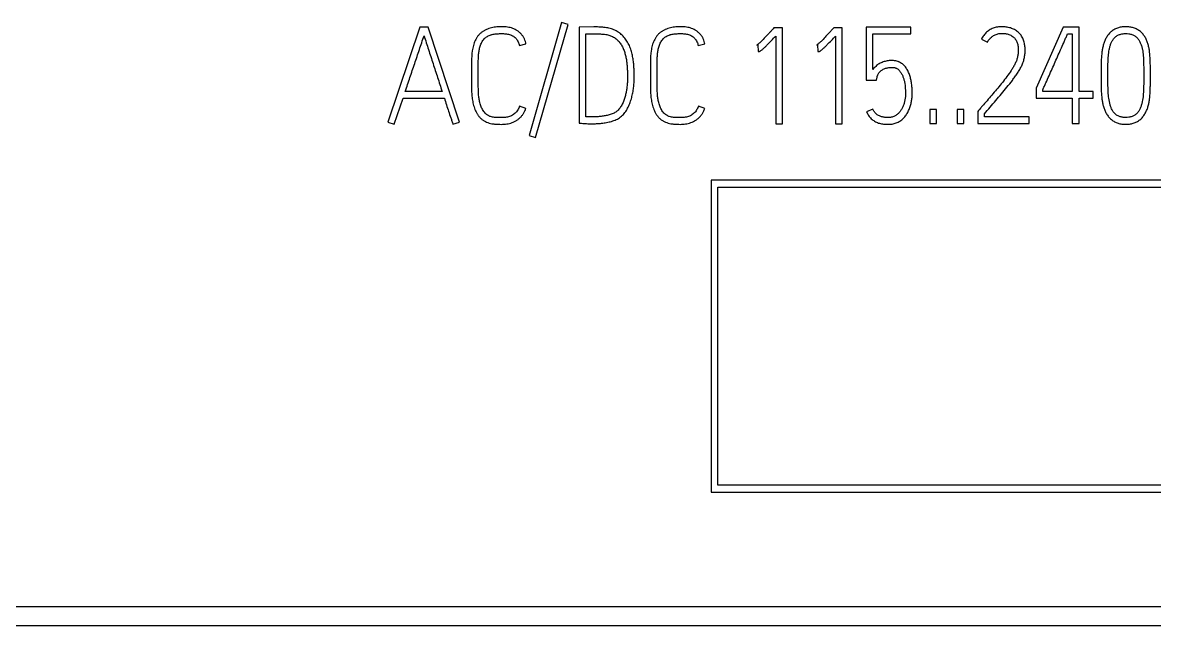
# Model space of a CAD drawing. Extents: x 0 to 420, y 0 to 297.
# Drawn here: x 122.38 to 142.34, y 215.8 to 226.44 of the extents above; entities that cross this region are included whole.
import ezdxf

# ---------------------------------------------------------------- set-up
doc = ezdxf.new("R2010")
doc.units = 0
doc.header["$LTSCALE"] = 23.1
doc.layers.add('10000_FRONT', color=7, linetype='CONTINUOUS')
doc.layers.add('10500_FRONT_LABELING', color=7, linetype='CONTINUOUS')

msp = doc.modelspace()

# ---------------------------------------------------------------- linework, layer by layer
at = {"layer": '10000_FRONT', "color": 7, "linetype": 'CONTINUOUS'}
for p, q in [((134.517, 223.654), (134.517, 218.154)), ((159.167, 223.654), (134.517, 223.654)), ((134.637, 218.274), (134.637, 223.534)), ((134.637, 223.534), (159.047, 223.534)), ((134.517, 218.154), (159.167, 218.154)), ((159.047, 218.274), (134.637, 218.274)), ((89.167, 216.134), (160.667, 216.134)), ((89.167, 215.801), (160.667, 215.801))]:
    msp.add_line(p, q, dxfattribs=at)
at = {"layer": '10500_FRONT_LABELING', "color": 7, "linetype": 'CONTINUOUS'}
for p, q in [((129.38, 226.356), (128.817, 224.679)), ((129.531, 226.356), (129.38, 226.356)), ((130.08, 224.679), (129.531, 226.356)), ((131.882, 226.436), (131.309, 224.444)), ((131.424, 224.411), (131.997, 226.403)), ((131.997, 226.403), (131.882, 226.436)), ((132.45, 226.361), (132.191, 226.358)), ((132.191, 226.358), (132.191, 224.665)), ((135.626, 226.344), (135.61, 226.325)), ((135.775, 226.344), (135.626, 226.344)), ((135.775, 224.651), (135.775, 226.344)), ((136.68, 226.344), (136.663, 226.325)), ((136.829, 226.344), (136.68, 226.344)), ((136.829, 224.651), (136.829, 226.344)), ((137.255, 226.354), (137.255, 225.42)), ((138.04, 226.354), (137.255, 226.354)), ((138.04, 226.236), (138.04, 226.354)), ((140.726, 226.354), (140.25, 225.278)), ((141.007, 226.354), (140.726, 226.354)), ((141.007, 225.222), (141.007, 226.354)), ((132.311, 224.776), (132.311, 226.238)), ((132.311, 226.238), (132.497, 226.238)), ((135.657, 226.198), (135.657, 224.651)), ((136.711, 226.198), (136.711, 224.651)), ((137.373, 225.608), (137.373, 226.236)), ((137.373, 226.236), (138.04, 226.236)), ((139.285, 226.144), (139.392, 226.089)), ((140.804, 226.236), (140.886, 226.236)), ((140.886, 226.236), (140.886, 225.222)), ((131.137, 226.031), (131.252, 226.059)), ((134.292, 226.031), (134.407, 226.059)), ((135.327, 226.04), (135.341, 226.045)), ((135.341, 226.045), (135.348, 225.924)), ((136.381, 226.04), (136.395, 226.045)), ((136.395, 226.045), (136.402, 225.924)), ((130.293, 225.752), (130.293, 225.304)), ((130.413, 225.304), (130.413, 225.752)), ((133.447, 225.752), (133.447, 225.304)), ((133.568, 225.304), (133.568, 225.752)), ((137.255, 225.42), (137.435, 225.42)), ((137.435, 225.42), (137.444, 225.472)), ((141.396, 225.514), (141.396, 225.488)), ((141.516, 225.488), (141.516, 225.514)), ((142.148, 225.514), (142.148, 225.488)), ((142.266, 225.488), (142.266, 225.514)), ((129.774, 225.222), (129.125, 225.222)), ((140.25, 225.278), (140.25, 225.104)), ((140.368, 225.222), (140.368, 225.252)), ((140.886, 225.222), (140.368, 225.222)), ((141.257, 225.222), (141.007, 225.222)), ((141.257, 225.104), (141.257, 225.222)), ((128.93, 224.642), (129.085, 225.102)), ((129.085, 225.102), (129.814, 225.102)), ((131.25, 224.922), (131.139, 224.962)), ((134.405, 224.922), (134.294, 224.962)), ((140.25, 225.104), (140.886, 225.104)), ((140.886, 225.104), (140.886, 224.654)), ((141.007, 224.654), (141.007, 225.104)), ((141.007, 225.104), (141.257, 225.104)), ((137.368, 224.911), (137.26, 224.861)), ((138.375, 224.901), (138.375, 224.654)), ((138.496, 224.901), (138.375, 224.901)), ((138.496, 224.654), (138.496, 224.901)), ((138.856, 224.901), (138.856, 224.654)), ((138.977, 224.901), (138.856, 224.901)), ((138.977, 224.654), (138.977, 224.901)), ((139.236, 224.887), (139.222, 224.87)), ((139.222, 224.87), (139.222, 224.654)), ((139.34, 224.771), (139.34, 224.828)), ((140.127, 224.771), (139.34, 224.771)), ((140.127, 224.654), (140.127, 224.771)), ((128.817, 224.679), (128.93, 224.642)), ((129.965, 224.642), (130.08, 224.679)), ((135.657, 224.651), (135.775, 224.651)), ((136.711, 224.651), (136.829, 224.651)), ((138.375, 224.654), (138.496, 224.654)), ((138.856, 224.654), (138.977, 224.654)), ((139.222, 224.654), (140.127, 224.654)), ((140.886, 224.654), (141.007, 224.654)), ((131.309, 224.444), (131.424, 224.411))]:
    msp.add_line(p, q, dxfattribs=at)
for points, knots in [([(131.252, 226.059), (131.248, 226.09), (131.239, 226.12), (131.222, 226.156), (131.219, 226.163), (131.211, 226.177), (131.207, 226.184), (131.194, 226.204), (131.184, 226.216), (131.164, 226.24), (131.152, 226.251), (131.129, 226.272), (131.116, 226.282), (131.09, 226.3), (131.076, 226.308), (131.048, 226.322), (131.034, 226.329), (131.004, 226.339), (130.989, 226.344), (130.958, 226.351), (130.943, 226.354), (130.895, 226.361), (130.864, 226.363), (130.801, 226.363), (130.77, 226.362), (130.723, 226.358), (130.707, 226.356), (130.676, 226.351), (130.661, 226.348), (130.615, 226.337), (130.585, 226.327), (130.548, 226.311), (130.541, 226.308), (130.527, 226.301), (130.52, 226.297), (130.5, 226.285), (130.487, 226.276), (130.462, 226.257), (130.45, 226.247), (130.427, 226.225), (130.416, 226.213), (130.397, 226.188), (130.388, 226.175), (130.372, 226.148), (130.365, 226.134), (130.344, 226.092), (130.334, 226.062), (130.317, 226.002), (130.311, 225.971), (130.296, 225.878), (130.293, 225.815), (130.293, 225.752)], [0, 0, 0, 0, 0.0625, 0.0625, 0.078125, 0.078125, 0.09375, 0.09375, 0.125, 0.125, 0.15625, 0.15625, 0.1875, 0.1875, 0.21875, 0.21875, 0.25, 0.25, 0.28125, 0.28125, 0.3125, 0.3125, 0.375, 0.375, 0.4375, 0.4375, 0.46875, 0.46875, 0.5, 0.5, 0.5625, 0.5625, 0.578125, 0.578125, 0.59375, 0.59375, 0.625, 0.625, 0.65625, 0.65625, 0.6875, 0.6875, 0.71875, 0.71875, 0.75, 0.75, 0.8125, 0.8125, 0.875, 0.875, 1, 1, 1, 1]), ([(132.191, 224.665), (132.205, 224.664), (132.22, 224.662), (132.25, 224.66), (132.264, 224.658), (132.294, 224.656), (132.309, 224.654), (132.338, 224.653), (132.353, 224.652), (132.397, 224.651), (132.426, 224.651), (132.485, 224.653), (132.514, 224.654), (132.572, 224.659), (132.602, 224.662), (132.66, 224.671), (132.689, 224.677), (132.732, 224.686), (132.747, 224.69), (132.776, 224.698), (132.79, 224.703), (132.818, 224.713), (132.832, 224.719), (132.859, 224.731), (132.872, 224.738), (132.898, 224.754), (132.91, 224.762), (132.934, 224.781), (132.945, 224.79), (132.966, 224.811), (132.975, 224.822), (132.994, 224.845), (133.003, 224.857), (133.02, 224.882), (133.028, 224.895), (133.042, 224.92), (133.049, 224.933), (133.069, 224.973), (133.081, 225), (133.101, 225.056), (133.11, 225.085), (133.125, 225.142), (133.132, 225.171), (133.142, 225.229), (133.147, 225.258), (133.154, 225.316), (133.157, 225.345), (133.161, 225.404), (133.162, 225.433), (133.162, 225.493), (133.162, 225.522), (133.16, 225.582), (133.16, 225.611), (133.156, 225.67), (133.154, 225.7), (133.147, 225.758), (133.143, 225.787), (133.135, 225.831), (133.132, 225.845), (133.126, 225.874), (133.123, 225.889), (133.116, 225.917), (133.112, 225.932), (133.103, 225.96), (133.098, 225.975), (133.083, 226.017), (133.071, 226.044), (133.05, 226.083), (133.042, 226.096), (133.027, 226.122), (133.018, 226.134), (133, 226.158), (132.991, 226.17), (132.972, 226.192), (132.961, 226.203), (132.94, 226.224), (132.929, 226.234), (132.912, 226.248), (132.906, 226.252), (132.894, 226.261), (132.888, 226.265), (132.856, 226.286), (132.829, 226.299), (132.788, 226.316), (132.774, 226.321), (132.746, 226.33), (132.731, 226.334), (132.702, 226.341), (132.687, 226.344), (132.658, 226.349), (132.643, 226.351), (132.599, 226.355), (132.569, 226.357), (132.525, 226.359), (132.51, 226.36), (132.48, 226.361), (132.465, 226.361), (132.45, 226.361)], [0, 0, 0, 0, 0.015625, 0.015625, 0.03125, 0.03125, 0.046875, 0.046875, 0.0625, 0.0625, 0.09375, 0.09375, 0.125, 0.125, 0.15625, 0.15625, 0.1875, 0.1875, 0.203125, 0.203125, 0.21875, 0.21875, 0.234375, 0.234375, 0.25, 0.25, 0.265625, 0.265625, 0.28125, 0.28125, 0.296875, 0.296875, 0.3125, 0.3125, 0.328125, 0.328125, 0.34375, 0.34375, 0.375, 0.375, 0.40625, 0.40625, 0.4375, 0.4375, 0.46875, 0.46875, 0.5, 0.5, 0.53125, 0.53125, 0.5625, 0.5625, 0.59375, 0.59375, 0.625, 0.625, 0.65625, 0.65625, 0.671875, 0.671875, 0.6875, 0.6875, 0.703125, 0.703125, 0.71875, 0.71875, 0.75, 0.75, 0.765625, 0.765625, 0.78125, 0.78125, 0.796875, 0.796875, 0.8125, 0.8125, 0.828125, 0.828125, 0.835938, 0.835938, 0.84375, 0.84375, 0.875, 0.875, 0.890625, 0.890625, 0.90625, 0.90625, 0.921875, 0.921875, 0.9375, 0.9375, 0.96875, 0.96875, 0.984375, 0.984375, 1, 1, 1, 1]), ([(134.407, 226.059), (134.403, 226.09), (134.394, 226.12), (134.377, 226.156), (134.374, 226.163), (134.366, 226.177), (134.362, 226.184), (134.349, 226.204), (134.339, 226.216), (134.318, 226.24), (134.307, 226.251), (134.283, 226.272), (134.271, 226.282), (134.245, 226.3), (134.231, 226.308), (134.203, 226.322), (134.188, 226.329), (134.159, 226.339), (134.144, 226.344), (134.113, 226.351), (134.097, 226.354), (134.05, 226.361), (134.019, 226.363), (133.956, 226.363), (133.925, 226.362), (133.878, 226.358), (133.862, 226.356), (133.831, 226.351), (133.815, 226.348), (133.769, 226.337), (133.739, 226.327), (133.703, 226.311), (133.696, 226.308), (133.682, 226.301), (133.675, 226.297), (133.655, 226.285), (133.642, 226.276), (133.616, 226.257), (133.604, 226.247), (133.582, 226.225), (133.571, 226.213), (133.552, 226.188), (133.543, 226.175), (133.527, 226.148), (133.519, 226.134), (133.499, 226.092), (133.489, 226.062), (133.472, 226.002), (133.465, 225.971), (133.451, 225.878), (133.447, 225.815), (133.447, 225.752)], [0, 0, 0, 0, 0.0625, 0.0625, 0.078125, 0.078125, 0.09375, 0.09375, 0.125, 0.125, 0.15625, 0.15625, 0.1875, 0.1875, 0.21875, 0.21875, 0.25, 0.25, 0.28125, 0.28125, 0.3125, 0.3125, 0.375, 0.375, 0.4375, 0.4375, 0.46875, 0.46875, 0.5, 0.5, 0.5625, 0.5625, 0.578125, 0.578125, 0.59375, 0.59375, 0.625, 0.625, 0.65625, 0.65625, 0.6875, 0.6875, 0.71875, 0.71875, 0.75, 0.75, 0.8125, 0.8125, 0.875, 0.875, 1, 1, 1, 1]), ([(139.34, 224.828), (139.373, 224.867), (139.406, 224.906), (139.472, 224.984), (139.505, 225.023), (139.572, 225.101), (139.605, 225.14), (139.67, 225.219), (139.703, 225.258), (139.768, 225.337), (139.8, 225.377), (139.846, 225.438), (139.861, 225.459), (139.891, 225.501), (139.906, 225.522), (139.934, 225.565), (139.948, 225.586), (139.974, 225.631), (139.986, 225.653), (140.002, 225.688), (140.007, 225.7), (140.016, 225.723), (140.021, 225.735), (140.033, 225.772), (140.039, 225.797), (140.049, 225.848), (140.052, 225.873), (140.056, 225.924), (140.057, 225.949), (140.055, 226.001), (140.052, 226.026), (140.043, 226.077), (140.037, 226.102), (140.024, 226.139), (140.019, 226.151), (140.007, 226.174), (140.001, 226.185), (139.987, 226.207), (139.98, 226.217), (139.964, 226.237), (139.955, 226.246), (139.937, 226.265), (139.927, 226.274), (139.907, 226.29), (139.896, 226.297), (139.874, 226.31), (139.863, 226.316), (139.839, 226.326), (139.827, 226.331), (139.791, 226.344), (139.766, 226.351), (139.728, 226.358), (139.715, 226.359), (139.69, 226.362), (139.677, 226.362), (139.638, 226.363), (139.612, 226.363), (139.574, 226.358), (139.561, 226.356), (139.535, 226.351), (139.523, 226.348), (139.486, 226.336), (139.462, 226.326), (139.429, 226.306), (139.418, 226.299), (139.397, 226.284), (139.377, 226.268), (139.358, 226.25), (139.341, 226.231), (139.333, 226.221), (139.309, 226.19), (139.296, 226.167), (139.285, 226.144)], [0, 0, 0, 0, 0.0625, 0.0625, 0.125, 0.125, 0.1875, 0.1875, 0.25, 0.25, 0.3125, 0.3125, 0.34375, 0.34375, 0.375, 0.375, 0.40625, 0.40625, 0.4375, 0.4375, 0.453125, 0.453125, 0.46875, 0.46875, 0.5, 0.5, 0.53125, 0.53125, 0.5625, 0.5625, 0.59375, 0.59375, 0.625, 0.625, 0.640625, 0.640625, 0.65625, 0.65625, 0.671875, 0.671875, 0.6875, 0.6875, 0.703125, 0.703125, 0.71875, 0.71875, 0.734375, 0.734375, 0.75, 0.75, 0.78125, 0.78125, 0.796875, 0.796875, 0.8125, 0.8125, 0.84375, 0.84375, 0.859375, 0.859375, 0.875, 0.875, 0.90625, 0.90625, 0.921875, 0.921875, 0.9375, 0.953125, 0.953125, 0.96875, 0.96875, 1, 1, 1, 1]), ([(142.266, 225.514), (142.266, 225.559), (142.265, 225.604), (142.264, 225.693), (142.264, 225.738), (142.26, 225.827), (142.257, 225.872), (142.249, 225.939), (142.245, 225.961), (142.237, 226.005), (142.232, 226.027), (142.22, 226.071), (142.213, 226.092), (142.196, 226.135), (142.187, 226.155), (142.169, 226.185), (142.163, 226.195), (142.15, 226.213), (142.143, 226.222), (142.122, 226.248), (142.106, 226.264), (142.08, 226.286), (142.07, 226.293), (142.051, 226.306), (142.042, 226.312), (142.012, 226.328), (141.991, 226.337), (141.958, 226.347), (141.947, 226.35), (141.925, 226.355), (141.914, 226.357), (141.88, 226.361), (141.857, 226.363), (141.812, 226.363), (141.789, 226.362), (141.744, 226.356), (141.722, 226.352), (141.689, 226.342), (141.678, 226.338), (141.657, 226.33), (141.647, 226.325), (141.616, 226.309), (141.597, 226.297), (141.571, 226.275), (141.562, 226.268), (141.546, 226.252), (141.538, 226.243), (141.516, 226.217), (141.503, 226.199), (141.485, 226.169), (141.48, 226.159), (141.47, 226.139), (141.465, 226.128), (141.452, 226.097), (141.445, 226.075), (141.433, 226.032), (141.427, 226.01), (141.418, 225.965), (141.414, 225.943), (141.405, 225.875), (141.401, 225.83), (141.398, 225.763), (141.398, 225.74), (141.397, 225.695), (141.397, 225.672), (141.396, 225.605), (141.396, 225.559), (141.396, 225.514)], [0, 0, 0, 0, 0.0625, 0.0625, 0.125, 0.125, 0.1875, 0.1875, 0.21875, 0.21875, 0.25, 0.25, 0.28125, 0.28125, 0.3125, 0.3125, 0.328125, 0.328125, 0.34375, 0.34375, 0.375, 0.375, 0.390625, 0.390625, 0.40625, 0.40625, 0.4375, 0.4375, 0.453125, 0.453125, 0.46875, 0.46875, 0.5, 0.5, 0.53125, 0.53125, 0.5625, 0.5625, 0.578125, 0.578125, 0.59375, 0.59375, 0.625, 0.625, 0.640625, 0.640625, 0.65625, 0.65625, 0.6875, 0.6875, 0.703125, 0.703125, 0.71875, 0.71875, 0.75, 0.75, 0.78125, 0.78125, 0.8125, 0.8125, 0.875, 0.875, 0.90625, 0.90625, 0.9375, 0.9375, 1, 1, 1, 1]), ([(129.125, 225.222), (129.153, 225.304), (129.18, 225.386), (129.235, 225.55), (129.263, 225.632), (129.318, 225.795), (129.346, 225.877), (129.388, 226), (129.401, 226.041), (129.428, 226.123), (129.442, 226.164), (129.456, 226.205)], [0, 0, 0, 0, 0.25, 0.25, 0.5, 0.5, 0.75, 0.75, 0.875, 0.875, 1, 1, 1, 1]), ([(129.456, 226.205), (129.469, 226.164), (129.482, 226.123), (129.508, 226.041), (129.521, 226), (129.561, 225.877), (129.588, 225.795), (129.641, 225.631), (129.668, 225.55), (129.721, 225.386), (129.748, 225.304), (129.774, 225.222)], [0, 0, 0, 0, 0.125, 0.125, 0.25, 0.25, 0.5, 0.5, 0.75, 0.75, 1, 1, 1, 1]), ([(130.413, 225.752), (130.413, 225.777), (130.413, 225.801), (130.416, 225.849), (130.417, 225.873), (130.423, 225.921), (130.427, 225.945), (130.434, 225.98), (130.437, 225.992), (130.444, 226.016), (130.448, 226.027), (130.456, 226.05), (130.461, 226.061), (130.472, 226.083), (130.477, 226.094), (130.496, 226.125), (130.511, 226.144), (130.534, 226.165), (130.538, 226.169), (130.548, 226.177), (130.553, 226.18), (130.568, 226.191), (130.578, 226.197), (130.6, 226.208), (130.611, 226.213), (130.628, 226.219), (130.634, 226.221), (130.646, 226.224), (130.664, 226.228), (130.682, 226.232), (130.706, 226.235), (130.718, 226.237), (130.754, 226.241), (130.778, 226.242), (130.827, 226.243), (130.851, 226.243), (130.9, 226.239), (130.924, 226.235), (130.96, 226.227), (130.971, 226.223), (130.994, 226.215), (131.005, 226.21), (131.027, 226.199), (131.037, 226.192), (131.056, 226.177), (131.065, 226.169), (131.077, 226.156), (131.081, 226.151), (131.089, 226.141), (131.092, 226.136), (131.102, 226.121), (131.108, 226.11), (131.118, 226.088), (131.123, 226.077), (131.131, 226.054), (131.134, 226.042), (131.137, 226.031)], [0, 0, 0, 0, 0.0625, 0.0625, 0.125, 0.125, 0.1875, 0.1875, 0.21875, 0.21875, 0.25, 0.25, 0.28125, 0.28125, 0.3125, 0.3125, 0.375, 0.375, 0.390625, 0.390625, 0.40625, 0.40625, 0.4375, 0.4375, 0.46875, 0.46875, 0.484375, 0.484375, 0.5, 0.53125, 0.53125, 0.5625, 0.5625, 0.625, 0.625, 0.6875, 0.6875, 0.75, 0.75, 0.78125, 0.78125, 0.8125, 0.8125, 0.84375, 0.84375, 0.875, 0.875, 0.890625, 0.890625, 0.90625, 0.90625, 0.9375, 0.9375, 0.96875, 0.96875, 1, 1, 1, 1]), ([(132.497, 226.238), (132.521, 226.238), (132.545, 226.237), (132.593, 226.235), (132.617, 226.233), (132.653, 226.228), (132.665, 226.227), (132.689, 226.222), (132.7, 226.219), (132.724, 226.212), (132.735, 226.208), (132.758, 226.2), (132.769, 226.195), (132.791, 226.185), (132.802, 226.179), (132.822, 226.166), (132.833, 226.159), (132.861, 226.137), (132.878, 226.12), (132.902, 226.092), (132.909, 226.083), (132.923, 226.063), (132.942, 226.032), (132.959, 226), (132.978, 225.956), (132.987, 225.934), (133.001, 225.888), (133.008, 225.864), (133.018, 225.817), (133.023, 225.794), (133.03, 225.747), (133.032, 225.723), (133.037, 225.676), (133.038, 225.652), (133.041, 225.604), (133.042, 225.58), (133.044, 225.533), (133.044, 225.509), (133.044, 225.461), (133.044, 225.437), (133.042, 225.389), (133.041, 225.365), (133.036, 225.318), (133.031, 225.27), (133.023, 225.224), (133.013, 225.177), (133.008, 225.153), (132.988, 225.084), (132.972, 225.039), (132.939, 224.975), (132.927, 224.954), (132.899, 224.915), (132.883, 224.897), (132.861, 224.876), (132.856, 224.872), (132.847, 224.865), (132.833, 224.854), (132.817, 224.844), (132.796, 224.833), (132.785, 224.829), (132.762, 224.82), (132.751, 224.816), (132.728, 224.809), (132.716, 224.806), (132.693, 224.8), (132.681, 224.798), (132.646, 224.791), (132.623, 224.787), (132.575, 224.781), (132.551, 224.778), (132.515, 224.776), (132.503, 224.776), (132.479, 224.775), (132.467, 224.774), (132.431, 224.774), (132.407, 224.774), (132.371, 224.774), (132.359, 224.774), (132.335, 224.774), (132.323, 224.775), (132.311, 224.776)], [0, 0, 0, 0, 0.03125, 0.03125, 0.0625, 0.0625, 0.078125, 0.078125, 0.09375, 0.09375, 0.109375, 0.109375, 0.125, 0.125, 0.140625, 0.140625, 0.15625, 0.15625, 0.1875, 0.1875, 0.203125, 0.203125, 0.21875, 0.25, 0.25, 0.28125, 0.28125, 0.3125, 0.3125, 0.34375, 0.34375, 0.375, 0.375, 0.40625, 0.40625, 0.4375, 0.4375, 0.46875, 0.46875, 0.5, 0.5, 0.53125, 0.53125, 0.5625, 0.59375, 0.59375, 0.625, 0.625, 0.6875, 0.6875, 0.71875, 0.71875, 0.75, 0.75, 0.757812, 0.757812, 0.765625, 0.78125, 0.78125, 0.796875, 0.796875, 0.8125, 0.8125, 0.828125, 0.828125, 0.84375, 0.84375, 0.875, 0.875, 0.90625, 0.90625, 0.921875, 0.921875, 0.9375, 0.9375, 0.96875, 0.96875, 0.984375, 0.984375, 1, 1, 1, 1]), ([(133.568, 225.752), (133.568, 225.777), (133.568, 225.801), (133.57, 225.849), (133.572, 225.873), (133.578, 225.921), (133.581, 225.945), (133.589, 225.98), (133.592, 225.992), (133.599, 226.016), (133.603, 226.027), (133.611, 226.05), (133.616, 226.061), (133.626, 226.083), (133.632, 226.094), (133.651, 226.125), (133.666, 226.144), (133.688, 226.165), (133.693, 226.169), (133.702, 226.177), (133.707, 226.18), (133.723, 226.191), (133.733, 226.197), (133.755, 226.208), (133.766, 226.213), (133.783, 226.219), (133.789, 226.221), (133.801, 226.224), (133.819, 226.228), (133.837, 226.232), (133.861, 226.235), (133.873, 226.237), (133.909, 226.241), (133.933, 226.242), (133.982, 226.243), (134.006, 226.243), (134.055, 226.239), (134.079, 226.235), (134.114, 226.227), (134.126, 226.223), (134.149, 226.215), (134.16, 226.21), (134.182, 226.199), (134.192, 226.192), (134.211, 226.177), (134.22, 226.169), (134.232, 226.156), (134.236, 226.151), (134.244, 226.141), (134.247, 226.136), (134.257, 226.121), (134.263, 226.11), (134.273, 226.088), (134.278, 226.077), (134.285, 226.054), (134.289, 226.042), (134.292, 226.031)], [0, 0, 0, 0, 0.0625, 0.0625, 0.125, 0.125, 0.1875, 0.1875, 0.21875, 0.21875, 0.25, 0.25, 0.28125, 0.28125, 0.3125, 0.3125, 0.375, 0.375, 0.390625, 0.390625, 0.40625, 0.40625, 0.4375, 0.4375, 0.46875, 0.46875, 0.484375, 0.484375, 0.5, 0.53125, 0.53125, 0.5625, 0.5625, 0.625, 0.625, 0.6875, 0.6875, 0.75, 0.75, 0.78125, 0.78125, 0.8125, 0.8125, 0.84375, 0.84375, 0.875, 0.875, 0.890625, 0.890625, 0.90625, 0.90625, 0.9375, 0.9375, 0.96875, 0.96875, 1, 1, 1, 1]), ([(135.61, 226.325), (135.598, 226.313), (135.587, 226.3), (135.564, 226.276), (135.553, 226.263), (135.519, 226.226), (135.496, 226.202), (135.45, 226.153), (135.427, 226.129), (135.391, 226.094), (135.378, 226.082), (135.36, 226.066), (135.353, 226.06), (135.34, 226.05), (135.334, 226.045), (135.327, 226.04)], [0, 0, 0, 0, 0.125, 0.125, 0.25, 0.25, 0.5, 0.5, 0.75, 0.75, 0.875, 0.875, 0.9375, 0.9375, 1, 1, 1, 1]), ([(135.348, 225.924), (135.352, 225.924), (135.357, 225.925), (135.365, 225.927), (135.369, 225.928), (135.378, 225.931), (135.382, 225.933), (135.389, 225.937), (135.393, 225.94), (135.404, 225.947), (135.41, 225.953), (135.424, 225.963), (135.431, 225.969), (135.45, 225.986), (135.463, 225.998), (135.488, 226.022), (135.5, 226.035), (135.537, 226.072), (135.561, 226.097), (135.609, 226.147), (135.633, 226.172), (135.657, 226.198)], [0, 0, 0, 0, 0.03125, 0.03125, 0.0625, 0.0625, 0.09375, 0.09375, 0.125, 0.125, 0.1875, 0.1875, 0.25, 0.25, 0.375, 0.375, 0.5, 0.5, 0.75, 0.75, 1, 1, 1, 1]), ([(136.663, 226.325), (136.652, 226.313), (136.641, 226.3), (136.618, 226.276), (136.607, 226.263), (136.573, 226.226), (136.55, 226.202), (136.504, 226.153), (136.481, 226.129), (136.445, 226.094), (136.432, 226.082), (136.414, 226.066), (136.407, 226.06), (136.394, 226.05), (136.388, 226.045), (136.381, 226.04)], [0, 0, 0, 0, 0.125, 0.125, 0.25, 0.25, 0.5, 0.5, 0.75, 0.75, 0.875, 0.875, 0.9375, 0.9375, 1, 1, 1, 1]), ([(136.402, 225.924), (136.406, 225.924), (136.411, 225.925), (136.419, 225.927), (136.423, 225.928), (136.432, 225.931), (136.436, 225.933), (136.443, 225.937), (136.447, 225.94), (136.457, 225.947), (136.464, 225.953), (136.478, 225.963), (136.485, 225.969), (136.504, 225.986), (136.517, 225.998), (136.542, 226.022), (136.554, 226.035), (136.591, 226.072), (136.615, 226.097), (136.663, 226.147), (136.687, 226.172), (136.711, 226.198)], [0, 0, 0, 0, 0.03125, 0.03125, 0.0625, 0.0625, 0.09375, 0.09375, 0.125, 0.125, 0.1875, 0.1875, 0.25, 0.25, 0.375, 0.375, 0.5, 0.5, 0.75, 0.75, 1, 1, 1, 1]), ([(139.392, 226.089), (139.401, 226.11), (139.412, 226.128), (139.433, 226.153), (139.44, 226.162), (139.456, 226.177), (139.473, 226.191), (139.491, 226.203), (139.51, 226.214), (139.52, 226.219), (139.55, 226.232), (139.571, 226.238), (139.604, 226.243), (139.615, 226.244), (139.637, 226.245), (139.647, 226.245), (139.68, 226.245), (139.702, 226.243), (139.734, 226.237), (139.745, 226.234), (139.766, 226.228), (139.776, 226.225), (139.797, 226.216), (139.806, 226.211), (139.826, 226.2), (139.835, 226.194), (139.852, 226.18), (139.86, 226.173), (139.871, 226.161), (139.874, 226.157), (139.881, 226.148), (139.884, 226.144), (139.894, 226.13), (139.899, 226.121), (139.909, 226.101), (139.913, 226.091), (139.924, 226.06), (139.929, 226.038), (139.933, 226.006), (139.934, 225.995), (139.936, 225.974), (139.936, 225.963), (139.936, 225.93), (139.935, 225.908), (139.929, 225.865), (139.925, 225.844), (139.918, 225.812), (139.915, 225.801), (139.909, 225.78), (139.905, 225.77), (139.894, 225.739), (139.885, 225.72), (139.865, 225.681), (139.855, 225.663), (139.832, 225.626), (139.82, 225.608), (139.785, 225.554), (139.76, 225.518), (139.708, 225.449), (139.682, 225.414), (139.628, 225.347), (139.601, 225.314), (139.545, 225.248), (139.517, 225.215), (139.461, 225.149), (139.433, 225.116), (139.377, 225.05), (139.349, 225.018), (139.307, 224.969), (139.292, 224.952), (139.264, 224.92), (139.25, 224.903), (139.236, 224.887)], [0, 0, 0, 0, 0.03125, 0.03125, 0.046875, 0.046875, 0.0625, 0.078125, 0.078125, 0.09375, 0.09375, 0.125, 0.125, 0.140625, 0.140625, 0.15625, 0.15625, 0.1875, 0.1875, 0.203125, 0.203125, 0.21875, 0.21875, 0.234375, 0.234375, 0.25, 0.25, 0.265625, 0.265625, 0.273438, 0.273438, 0.28125, 0.28125, 0.296875, 0.296875, 0.3125, 0.3125, 0.34375, 0.34375, 0.359375, 0.359375, 0.375, 0.375, 0.40625, 0.40625, 0.4375, 0.4375, 0.453125, 0.453125, 0.46875, 0.46875, 0.5, 0.5, 0.53125, 0.53125, 0.5625, 0.5625, 0.625, 0.625, 0.6875, 0.6875, 0.75, 0.75, 0.8125, 0.8125, 0.875, 0.875, 0.9375, 0.9375, 0.96875, 0.96875, 1, 1, 1, 1]), ([(140.368, 225.252), (140.372, 225.263), (140.377, 225.273), (140.386, 225.293), (140.391, 225.303), (140.405, 225.334), (140.414, 225.355), (140.441, 225.416), (140.459, 225.457), (140.496, 225.539), (140.514, 225.58), (140.55, 225.662), (140.569, 225.703), (140.605, 225.784), (140.623, 225.825), (140.66, 225.907), (140.678, 225.948), (140.714, 226.03), (140.732, 226.071), (140.759, 226.133), (140.768, 226.154), (140.786, 226.195), (140.795, 226.215), (140.804, 226.236)], [0, 0, 0, 0, 0.03125, 0.03125, 0.0625, 0.0625, 0.125, 0.125, 0.25, 0.25, 0.375, 0.375, 0.5, 0.5, 0.625, 0.625, 0.75, 0.75, 0.875, 0.875, 0.9375, 0.9375, 1, 1, 1, 1]), ([(141.516, 225.514), (141.516, 225.551), (141.516, 225.588), (141.517, 225.663), (141.517, 225.7), (141.519, 225.755), (141.52, 225.774), (141.522, 225.811), (141.523, 225.83), (141.526, 225.867), (141.528, 225.885), (141.533, 225.922), (141.535, 225.94), (141.542, 225.977), (141.546, 225.995), (141.556, 226.03), (141.561, 226.048), (141.572, 226.074), (141.575, 226.082), (141.583, 226.099), (141.588, 226.107), (141.602, 226.132), (141.613, 226.147), (141.632, 226.168), (141.639, 226.175), (141.653, 226.188), (141.667, 226.199), (141.683, 226.209), (141.7, 226.218), (141.709, 226.222), (141.735, 226.231), (141.754, 226.236), (141.782, 226.24), (141.791, 226.241), (141.81, 226.242), (141.819, 226.243), (141.848, 226.243), (141.866, 226.242), (141.894, 226.238), (141.903, 226.236), (141.922, 226.232), (141.931, 226.23), (141.958, 226.22), (141.975, 226.212), (141.999, 226.197), (142.007, 226.191), (142.021, 226.179), (142.028, 226.172), (142.04, 226.158), (142.046, 226.151), (142.057, 226.135), (142.062, 226.127), (142.077, 226.103), (142.085, 226.087), (142.1, 226.052), (142.106, 226.034), (142.117, 225.998), (142.121, 225.98), (142.128, 225.943), (142.131, 225.925), (142.135, 225.888), (142.137, 225.869), (142.14, 225.832), (142.142, 225.813), (142.144, 225.776), (142.145, 225.757), (142.146, 225.701), (142.147, 225.664), (142.148, 225.589), (142.148, 225.552), (142.148, 225.514)], [0, 0, 0, 0, 0.0625, 0.0625, 0.125, 0.125, 0.15625, 0.15625, 0.1875, 0.1875, 0.21875, 0.21875, 0.25, 0.25, 0.28125, 0.28125, 0.3125, 0.3125, 0.328125, 0.328125, 0.34375, 0.34375, 0.375, 0.375, 0.390625, 0.390625, 0.40625, 0.421875, 0.421875, 0.4375, 0.4375, 0.46875, 0.46875, 0.484375, 0.484375, 0.5, 0.5, 0.53125, 0.53125, 0.546875, 0.546875, 0.5625, 0.5625, 0.59375, 0.59375, 0.609375, 0.609375, 0.625, 0.625, 0.640625, 0.640625, 0.65625, 0.65625, 0.6875, 0.6875, 0.71875, 0.71875, 0.75, 0.75, 0.78125, 0.78125, 0.8125, 0.8125, 0.84375, 0.84375, 0.875, 0.875, 0.9375, 0.9375, 1, 1, 1, 1]), ([(137.26, 224.861), (137.27, 224.839), (137.282, 224.817), (137.302, 224.787), (137.31, 224.777), (137.325, 224.758), (137.334, 224.749), (137.352, 224.732), (137.362, 224.724), (137.382, 224.71), (137.392, 224.703), (137.413, 224.69), (137.424, 224.684), (137.446, 224.674), (137.458, 224.669), (137.481, 224.661), (137.493, 224.658), (137.517, 224.652), (137.529, 224.649), (137.554, 224.646), (137.567, 224.645), (137.591, 224.643), (137.604, 224.643), (137.629, 224.642), (137.641, 224.642), (137.666, 224.642), (137.678, 224.643), (137.703, 224.646), (137.716, 224.648), (137.74, 224.653), (137.752, 224.657), (137.788, 224.668), (137.811, 224.678), (137.844, 224.697), (137.854, 224.703), (137.875, 224.718), (137.884, 224.726), (137.903, 224.742), (137.912, 224.751), (137.929, 224.769), (137.937, 224.779), (137.96, 224.809), (137.973, 224.829), (137.997, 224.873), (138.008, 224.896), (138.026, 224.942), (138.034, 224.966), (138.046, 225.014), (138.051, 225.038), (138.059, 225.087), (138.061, 225.111), (138.064, 225.161), (138.064, 225.186), (138.064, 225.236), (138.062, 225.285), (138.057, 225.335), (138.051, 225.384), (138.047, 225.408), (138.036, 225.457), (138.03, 225.481), (138.014, 225.529), (138.005, 225.552), (137.989, 225.586), (137.983, 225.597), (137.97, 225.618), (137.963, 225.629), (137.942, 225.659), (137.925, 225.678), (137.902, 225.699), (137.897, 225.703), (137.887, 225.71), (137.882, 225.714), (137.866, 225.725), (137.856, 225.731), (137.839, 225.739), (137.833, 225.742), (137.821, 225.747), (137.815, 225.749), (137.797, 225.755), (137.785, 225.758), (137.761, 225.763), (137.748, 225.764), (137.723, 225.766), (137.71, 225.767), (137.685, 225.766), (137.673, 225.766), (137.648, 225.764), (137.636, 225.762), (137.611, 225.758), (137.599, 225.756), (137.574, 225.75), (137.562, 225.746), (137.538, 225.738), (137.527, 225.733), (137.504, 225.723), (137.493, 225.717), (137.472, 225.704), (137.461, 225.697), (137.441, 225.682), (137.432, 225.673), (137.413, 225.656), (137.405, 225.647), (137.388, 225.629), (137.38, 225.619), (137.373, 225.608)], [0, 0, 0, 0, 0.03125, 0.03125, 0.046875, 0.046875, 0.0625, 0.0625, 0.078125, 0.078125, 0.09375, 0.09375, 0.109375, 0.109375, 0.125, 0.125, 0.140625, 0.140625, 0.15625, 0.15625, 0.171875, 0.171875, 0.1875, 0.1875, 0.203125, 0.203125, 0.21875, 0.21875, 0.234375, 0.234375, 0.25, 0.25, 0.28125, 0.28125, 0.296875, 0.296875, 0.3125, 0.3125, 0.328125, 0.328125, 0.34375, 0.34375, 0.375, 0.375, 0.40625, 0.40625, 0.4375, 0.4375, 0.46875, 0.46875, 0.5, 0.5, 0.53125, 0.53125, 0.5625, 0.59375, 0.59375, 0.625, 0.625, 0.65625, 0.65625, 0.6875, 0.6875, 0.703125, 0.703125, 0.71875, 0.71875, 0.75, 0.75, 0.757812, 0.757812, 0.765625, 0.765625, 0.78125, 0.78125, 0.789062, 0.789062, 0.796875, 0.796875, 0.8125, 0.8125, 0.828125, 0.828125, 0.84375, 0.84375, 0.859375, 0.859375, 0.875, 0.875, 0.890625, 0.890625, 0.90625, 0.90625, 0.921875, 0.921875, 0.9375, 0.9375, 0.953125, 0.953125, 0.96875, 0.96875, 0.984375, 0.984375, 1, 1, 1, 1]), ([(137.444, 225.472), (137.444, 225.477), (137.446, 225.481), (137.448, 225.491), (137.45, 225.495), (137.454, 225.509), (137.458, 225.518), (137.467, 225.534), (137.473, 225.542), (137.484, 225.558), (137.491, 225.565), (137.504, 225.578), (137.511, 225.585), (137.527, 225.596), (137.535, 225.601), (137.559, 225.616), (137.577, 225.625), (137.604, 225.634), (137.613, 225.636), (137.632, 225.64), (137.641, 225.642), (137.67, 225.645), (137.689, 225.647), (137.718, 225.646), (137.727, 225.645), (137.746, 225.643), (137.756, 225.641), (137.77, 225.637), (137.774, 225.636), (137.783, 225.632), (137.788, 225.63), (137.8, 225.623), (137.808, 225.618), (137.823, 225.606), (137.83, 225.6), (137.843, 225.586), (137.849, 225.578), (137.861, 225.563), (137.866, 225.555), (137.876, 225.539), (137.881, 225.53), (137.894, 225.505), (137.901, 225.487), (137.913, 225.451), (137.919, 225.433), (137.928, 225.396), (137.931, 225.378), (137.937, 225.34), (137.939, 225.321), (137.942, 225.283), (137.944, 225.265), (137.946, 225.227), (137.946, 225.208), (137.946, 225.17), (137.945, 225.151), (137.942, 225.113), (137.94, 225.094), (137.933, 225.057), (137.929, 225.038), (137.919, 225.002), (137.913, 224.984), (137.902, 224.957), (137.899, 224.948), (137.891, 224.931), (137.886, 224.922), (137.872, 224.897), (137.862, 224.881), (137.844, 224.859), (137.838, 224.851), (137.825, 224.838), (137.818, 224.831), (137.803, 224.819), (137.796, 224.813), (137.78, 224.802), (137.772, 224.797), (137.747, 224.783), (137.729, 224.776), (137.701, 224.768), (137.692, 224.766), (137.673, 224.764), (137.663, 224.763), (137.644, 224.762), (137.635, 224.762), (137.616, 224.762), (137.606, 224.763), (137.587, 224.764), (137.578, 224.765), (137.559, 224.767), (137.549, 224.769), (137.521, 224.775), (137.503, 224.781), (137.477, 224.794), (137.469, 224.798), (137.453, 224.809), (137.445, 224.814), (137.43, 224.826), (137.423, 224.832), (137.41, 224.846), (137.403, 224.853), (137.386, 224.877), (137.377, 224.893), (137.368, 224.911)], [0, 0, 0, 0, 0.007812, 0.007812, 0.015625, 0.015625, 0.03125, 0.03125, 0.046875, 0.046875, 0.0625, 0.0625, 0.078125, 0.078125, 0.09375, 0.09375, 0.125, 0.125, 0.140625, 0.140625, 0.15625, 0.15625, 0.1875, 0.1875, 0.203125, 0.203125, 0.21875, 0.21875, 0.226562, 0.226562, 0.234375, 0.234375, 0.25, 0.25, 0.265625, 0.265625, 0.28125, 0.28125, 0.296875, 0.296875, 0.3125, 0.3125, 0.34375, 0.34375, 0.375, 0.375, 0.40625, 0.40625, 0.4375, 0.4375, 0.46875, 0.46875, 0.5, 0.5, 0.53125, 0.53125, 0.5625, 0.5625, 0.59375, 0.59375, 0.625, 0.625, 0.640625, 0.640625, 0.65625, 0.65625, 0.6875, 0.6875, 0.703125, 0.703125, 0.71875, 0.71875, 0.734375, 0.734375, 0.75, 0.75, 0.78125, 0.78125, 0.796875, 0.796875, 0.8125, 0.8125, 0.828125, 0.828125, 0.84375, 0.84375, 0.859375, 0.859375, 0.875, 0.875, 0.90625, 0.90625, 0.921875, 0.921875, 0.9375, 0.9375, 0.953125, 0.953125, 0.96875, 0.96875, 1, 1, 1, 1]), ([(141.396, 225.488), (141.396, 225.444), (141.396, 225.399), (141.397, 225.332), (141.397, 225.31), (141.398, 225.265), (141.398, 225.243), (141.401, 225.176), (141.405, 225.132), (141.414, 225.065), (141.417, 225.043), (141.426, 224.999), (141.431, 224.977), (141.444, 224.934), (141.451, 224.912), (141.468, 224.87), (141.477, 224.85), (141.495, 224.82), (141.501, 224.81), (141.514, 224.792), (141.521, 224.783), (141.536, 224.766), (141.544, 224.758), (141.56, 224.742), (141.568, 224.734), (141.585, 224.719), (141.594, 224.712), (141.613, 224.699), (141.622, 224.693), (141.652, 224.677), (141.673, 224.668), (141.717, 224.654), (141.739, 224.65), (141.783, 224.643), (141.806, 224.642), (141.84, 224.642), (141.852, 224.642), (141.874, 224.643), (141.886, 224.644), (141.919, 224.649), (141.941, 224.653), (141.974, 224.663), (141.984, 224.667), (142.006, 224.675), (142.016, 224.68), (142.046, 224.696), (142.064, 224.709), (142.09, 224.731), (142.099, 224.739), (142.115, 224.755), (142.123, 224.763), (142.144, 224.789), (142.157, 224.808), (142.175, 224.837), (142.181, 224.847), (142.191, 224.867), (142.195, 224.877), (142.208, 224.909), (142.216, 224.93), (142.229, 224.973), (142.234, 224.995), (142.243, 225.039), (142.247, 225.062), (142.256, 225.129), (142.26, 225.173), (142.263, 225.241), (142.264, 225.263), (142.264, 225.308), (142.265, 225.331), (142.265, 225.398), (142.266, 225.443), (142.266, 225.488)], [0, 0, 0, 0, 0.0625, 0.0625, 0.09375, 0.09375, 0.125, 0.125, 0.1875, 0.1875, 0.21875, 0.21875, 0.25, 0.25, 0.28125, 0.28125, 0.3125, 0.3125, 0.328125, 0.328125, 0.34375, 0.34375, 0.359375, 0.359375, 0.375, 0.375, 0.390625, 0.390625, 0.40625, 0.40625, 0.4375, 0.4375, 0.46875, 0.46875, 0.5, 0.5, 0.515625, 0.515625, 0.53125, 0.53125, 0.5625, 0.5625, 0.578125, 0.578125, 0.59375, 0.59375, 0.625, 0.625, 0.640625, 0.640625, 0.65625, 0.65625, 0.6875, 0.6875, 0.703125, 0.703125, 0.71875, 0.71875, 0.75, 0.75, 0.78125, 0.78125, 0.8125, 0.8125, 0.875, 0.875, 0.90625, 0.90625, 0.9375, 0.9375, 1, 1, 1, 1]), ([(142.148, 225.488), (142.148, 225.451), (142.148, 225.414), (142.147, 225.339), (142.146, 225.302), (142.144, 225.246), (142.144, 225.228), (142.141, 225.191), (142.14, 225.172), (142.134, 225.117), (142.13, 225.079), (142.118, 225.025), (142.114, 225.007), (142.103, 224.971), (142.098, 224.953), (142.084, 224.919), (142.076, 224.902), (142.061, 224.878), (142.056, 224.87), (142.045, 224.855), (142.039, 224.848), (142.027, 224.834), (142.02, 224.827), (142.006, 224.815), (141.998, 224.809), (141.975, 224.793), (141.959, 224.785), (141.932, 224.776), (141.923, 224.773), (141.905, 224.769), (141.877, 224.764), (141.849, 224.762), (141.821, 224.762), (141.811, 224.762), (141.793, 224.764), (141.783, 224.765), (141.756, 224.769), (141.738, 224.773), (141.711, 224.782), (141.702, 224.786), (141.686, 224.794), (141.678, 224.799), (141.662, 224.81), (141.655, 224.815), (141.641, 224.828), (141.634, 224.835), (141.622, 224.849), (141.616, 224.856), (141.605, 224.871), (141.6, 224.879), (141.591, 224.895), (141.586, 224.904), (141.578, 224.921), (141.574, 224.929), (141.564, 224.955), (141.559, 224.973), (141.549, 225.009), (141.545, 225.027), (141.534, 225.082), (141.529, 225.119), (141.524, 225.174), (141.522, 225.192), (141.52, 225.229), (141.519, 225.248), (141.518, 225.303), (141.517, 225.34), (141.516, 225.414), (141.516, 225.451), (141.516, 225.488)], [0, 0, 0, 0, 0.0625, 0.0625, 0.125, 0.125, 0.15625, 0.15625, 0.1875, 0.1875, 0.25, 0.25, 0.28125, 0.28125, 0.3125, 0.3125, 0.34375, 0.34375, 0.359375, 0.359375, 0.375, 0.375, 0.390625, 0.390625, 0.40625, 0.40625, 0.4375, 0.4375, 0.453125, 0.453125, 0.46875, 0.5, 0.5, 0.515625, 0.515625, 0.53125, 0.53125, 0.5625, 0.5625, 0.578125, 0.578125, 0.59375, 0.59375, 0.609375, 0.609375, 0.625, 0.625, 0.640625, 0.640625, 0.65625, 0.65625, 0.671875, 0.671875, 0.6875, 0.6875, 0.71875, 0.71875, 0.75, 0.75, 0.8125, 0.8125, 0.84375, 0.84375, 0.875, 0.875, 0.9375, 0.9375, 1, 1, 1, 1]), ([(130.293, 225.304), (130.293, 225.272), (130.293, 225.241), (130.297, 225.177), (130.299, 225.145), (130.307, 225.082), (130.312, 225.051), (130.322, 225.004), (130.326, 224.988), (130.335, 224.958), (130.34, 224.942), (130.35, 224.912), (130.356, 224.897), (130.369, 224.868), (130.376, 224.854), (130.392, 224.826), (130.401, 224.812), (130.419, 224.786), (130.429, 224.774), (130.446, 224.756), (130.451, 224.75), (130.463, 224.74), (130.47, 224.734), (130.489, 224.72), (130.502, 224.711), (130.53, 224.695), (130.544, 224.687), (130.573, 224.674), (130.589, 224.669), (130.619, 224.66), (130.635, 224.656), (130.658, 224.651), (130.666, 224.65), (130.682, 224.648), (130.69, 224.647), (130.714, 224.645), (130.73, 224.644), (130.762, 224.643), (130.778, 224.642), (130.826, 224.641), (130.858, 224.642), (130.906, 224.647), (130.921, 224.649), (130.953, 224.655), (130.969, 224.659), (131.016, 224.673), (131.045, 224.685), (131.087, 224.71), (131.101, 224.719), (131.127, 224.738), (131.151, 224.759), (131.173, 224.782), (131.188, 224.801), (131.193, 224.808), (131.203, 224.821), (131.207, 224.828), (131.228, 224.862), (131.241, 224.891), (131.25, 224.922)], [0, 0, 0, 0, 0.0625, 0.0625, 0.125, 0.125, 0.1875, 0.1875, 0.21875, 0.21875, 0.25, 0.25, 0.28125, 0.28125, 0.3125, 0.3125, 0.34375, 0.34375, 0.375, 0.375, 0.390625, 0.390625, 0.40625, 0.40625, 0.4375, 0.4375, 0.46875, 0.46875, 0.5, 0.5, 0.53125, 0.53125, 0.546875, 0.546875, 0.5625, 0.5625, 0.59375, 0.59375, 0.625, 0.625, 0.6875, 0.6875, 0.71875, 0.71875, 0.75, 0.75, 0.8125, 0.8125, 0.84375, 0.84375, 0.875, 0.90625, 0.90625, 0.921875, 0.921875, 0.9375, 0.9375, 1, 1, 1, 1]), ([(131.139, 224.962), (131.131, 224.939), (131.121, 224.916), (131.102, 224.884), (131.094, 224.874), (131.078, 224.854), (131.07, 224.845), (131.051, 224.828), (131.041, 224.82), (131.021, 224.806), (131.01, 224.799), (130.987, 224.788), (130.976, 224.783), (130.952, 224.775), (130.94, 224.772), (130.915, 224.767), (130.902, 224.765), (130.877, 224.762), (130.865, 224.761), (130.827, 224.759), (130.802, 224.759), (130.764, 224.761), (130.751, 224.761), (130.726, 224.763), (130.713, 224.764), (130.675, 224.767), (130.651, 224.771), (130.62, 224.781), (130.615, 224.784), (130.603, 224.789), (130.597, 224.792), (130.581, 224.801), (130.57, 224.808), (130.555, 224.819), (130.551, 224.823), (130.541, 224.831), (130.536, 224.836), (130.523, 224.85), (130.515, 224.859), (130.501, 224.88), (130.494, 224.89), (130.481, 224.913), (130.476, 224.924), (130.46, 224.958), (130.452, 224.982), (130.438, 225.03), (130.433, 225.055), (130.424, 225.104), (130.421, 225.129), (130.414, 225.204), (130.413, 225.254), (130.413, 225.304)], [0, 0, 0, 0, 0.0625, 0.0625, 0.09375, 0.09375, 0.125, 0.125, 0.15625, 0.15625, 0.1875, 0.1875, 0.21875, 0.21875, 0.25, 0.25, 0.28125, 0.28125, 0.3125, 0.3125, 0.375, 0.375, 0.40625, 0.40625, 0.4375, 0.4375, 0.5, 0.5, 0.515625, 0.515625, 0.53125, 0.53125, 0.5625, 0.5625, 0.578125, 0.578125, 0.59375, 0.59375, 0.625, 0.625, 0.65625, 0.65625, 0.6875, 0.6875, 0.75, 0.75, 0.8125, 0.8125, 0.875, 0.875, 1, 1, 1, 1]), ([(133.447, 225.304), (133.447, 225.272), (133.448, 225.241), (133.451, 225.177), (133.454, 225.145), (133.461, 225.082), (133.467, 225.051), (133.477, 225.004), (133.481, 224.988), (133.49, 224.958), (133.494, 224.942), (133.505, 224.912), (133.511, 224.897), (133.524, 224.868), (133.531, 224.854), (133.547, 224.826), (133.555, 224.812), (133.574, 224.786), (133.584, 224.774), (133.6, 224.756), (133.606, 224.75), (133.618, 224.74), (133.624, 224.734), (133.643, 224.72), (133.657, 224.711), (133.684, 224.695), (133.699, 224.687), (133.728, 224.674), (133.743, 224.669), (133.774, 224.66), (133.789, 224.656), (133.813, 224.651), (133.821, 224.65), (133.837, 224.648), (133.845, 224.647), (133.869, 224.645), (133.885, 224.644), (133.917, 224.643), (133.933, 224.642), (133.981, 224.641), (134.013, 224.642), (134.06, 224.647), (134.076, 224.649), (134.108, 224.655), (134.124, 224.659), (134.17, 224.673), (134.2, 224.685), (134.242, 224.71), (134.256, 224.719), (134.281, 224.738), (134.306, 224.759), (134.328, 224.782), (134.343, 224.801), (134.348, 224.808), (134.357, 224.821), (134.362, 224.828), (134.383, 224.862), (134.396, 224.891), (134.405, 224.922)], [0, 0, 0, 0, 0.0625, 0.0625, 0.125, 0.125, 0.1875, 0.1875, 0.21875, 0.21875, 0.25, 0.25, 0.28125, 0.28125, 0.3125, 0.3125, 0.34375, 0.34375, 0.375, 0.375, 0.390625, 0.390625, 0.40625, 0.40625, 0.4375, 0.4375, 0.46875, 0.46875, 0.5, 0.5, 0.53125, 0.53125, 0.546875, 0.546875, 0.5625, 0.5625, 0.59375, 0.59375, 0.625, 0.625, 0.6875, 0.6875, 0.71875, 0.71875, 0.75, 0.75, 0.8125, 0.8125, 0.84375, 0.84375, 0.875, 0.90625, 0.90625, 0.921875, 0.921875, 0.9375, 0.9375, 1, 1, 1, 1]), ([(134.294, 224.962), (134.286, 224.939), (134.276, 224.916), (134.256, 224.884), (134.249, 224.874), (134.233, 224.854), (134.224, 224.845), (134.206, 224.828), (134.196, 224.82), (134.176, 224.806), (134.165, 224.799), (134.142, 224.788), (134.13, 224.783), (134.107, 224.775), (134.095, 224.772), (134.07, 224.767), (134.057, 224.765), (134.032, 224.762), (134.019, 224.761), (133.982, 224.759), (133.956, 224.759), (133.918, 224.761), (133.906, 224.761), (133.881, 224.763), (133.868, 224.764), (133.83, 224.767), (133.805, 224.771), (133.775, 224.781), (133.769, 224.784), (133.758, 224.789), (133.752, 224.792), (133.736, 224.801), (133.725, 224.808), (133.71, 224.819), (133.705, 224.823), (133.696, 224.831), (133.691, 224.836), (133.678, 224.85), (133.67, 224.859), (133.655, 224.88), (133.649, 224.89), (133.636, 224.913), (133.631, 224.924), (133.615, 224.958), (133.607, 224.982), (133.593, 225.03), (133.587, 225.055), (133.579, 225.104), (133.576, 225.129), (133.569, 225.204), (133.568, 225.254), (133.568, 225.304)], [0, 0, 0, 0, 0.0625, 0.0625, 0.09375, 0.09375, 0.125, 0.125, 0.15625, 0.15625, 0.1875, 0.1875, 0.21875, 0.21875, 0.25, 0.25, 0.28125, 0.28125, 0.3125, 0.3125, 0.375, 0.375, 0.40625, 0.40625, 0.4375, 0.4375, 0.5, 0.5, 0.515625, 0.515625, 0.53125, 0.53125, 0.5625, 0.5625, 0.578125, 0.578125, 0.59375, 0.59375, 0.625, 0.625, 0.65625, 0.65625, 0.6875, 0.6875, 0.75, 0.75, 0.8125, 0.8125, 0.875, 0.875, 1, 1, 1, 1]), ([(129.814, 225.102), (129.826, 225.063), (129.838, 225.025), (129.863, 224.948), (129.875, 224.909), (129.901, 224.833), (129.914, 224.795), (129.934, 224.738), (129.94, 224.719), (129.953, 224.68), (129.959, 224.661), (129.965, 224.642)], [0, 0, 0, 0, 0.25, 0.25, 0.5, 0.5, 0.75, 0.75, 0.875, 0.875, 1, 1, 1, 1])]:
    msp.add_open_spline(points, degree=3, knots=knots, dxfattribs=at)

doc.saveas('drawing.dxf')
